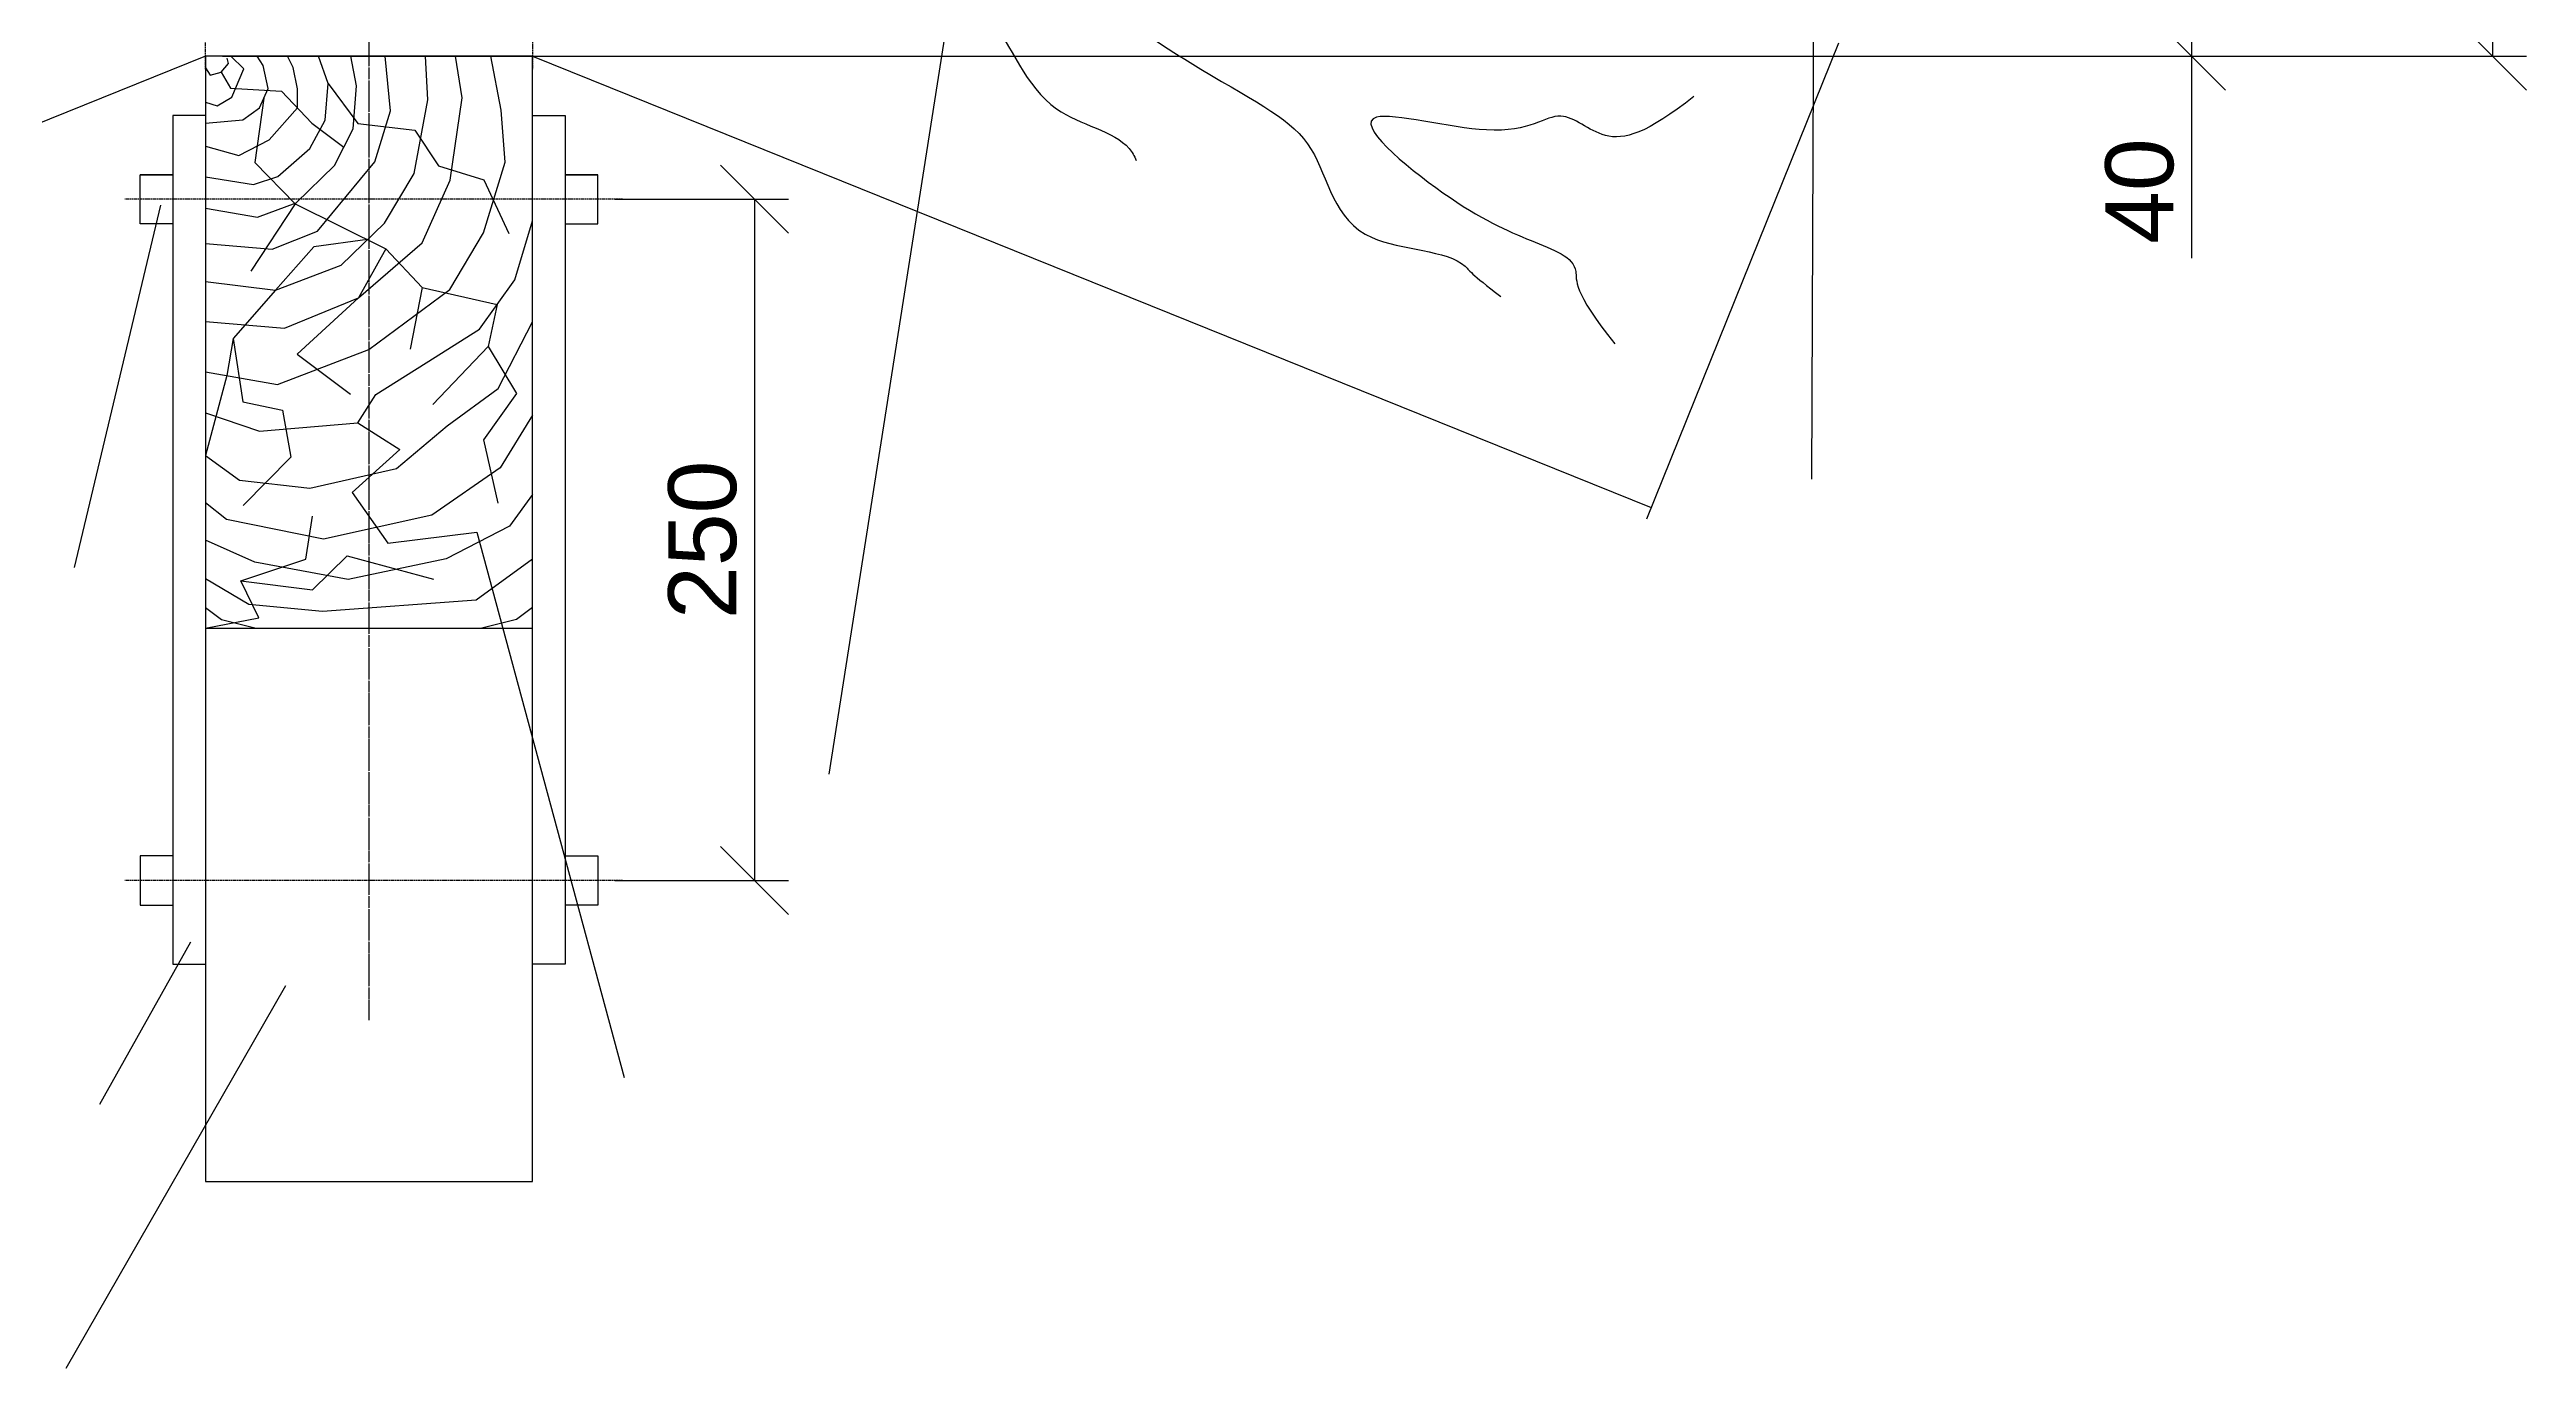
# Model space of a CAD drawing. Header units: millimetres. Extents: x -229914 to 856942, y -268655 to 87212.
# Drawn here: x 366815 to 375922, y -69844 to -64992 of the extents above; entities that cross this region are included whole.
import ezdxf

# ---------------------------------------------------------------- set-up
doc = ezdxf.new("R2010")
doc.units = ezdxf.units.MM
doc.linetypes.add('DASHDOT_axis', pattern=[24, 20, -1.5, 1, -1.5])
doc.linetypes.add('DASHED', pattern=[7, 5, -2, 0])
doc.styles.add('Аннотативный', font='arial.ttf')
doc.dimstyles.new('Копия Аннотативный', dxfattribs={"dimscale": 0, "dimtxt": 2.5, "dimasz": 2.5, "dimexe": 1.25, "dimexo": 0.625, "dimtad": 1, "dimtxsty": 'Аннотативный', "dimblk": 'OBLIQUE', "dimcen": 2.5, "dimadec": 0, "dimazin": 0, "dimtfac": 1, "dimtmove": 0, "dimatfit": 3, "dimldrblk": 'OBLIQUE', "dimfxl": 1, "dimarcsym": 0})

# ---------------------------------------------------------------- blocks, each defined once
blk = doc.blocks.new('_Oblique')
at = {"color": 0, "linetype": 'ByBlock', "lineweight": -2}
blk.add_line((-0.5, -0.5), (0.5, 0.5), dxfattribs=at)
blk = doc.blocks.new('*D54')
at = {"color": 0, "linetype": 'ByBlock', "lineweight": -2, "transparency": 16777216}
for p, q in [((368893.9, -65543), (369531.8, -65543)), ((369406.8, -65543), (369406.8, -68048.9)), ((368893.9, -68048.9), (369531.8, -68048.9))]:
    blk.add_line(p, q, dxfattribs=at)
at = {"layer": 'Defpoints', "color": 0, "linetype": 'ByBlock', "transparency": 16777216}
for p in [(368831.4, -65543), (368831.4, -68048.9), (369406.8, -68048.9)]:
    blk.add_point(p, dxfattribs=at)
at = {"color": 0, "linetype": 'ByBlock', "lineweight": -2, "transparency": 16777216, "xscale": 250, "yscale": 250, "zscale": 250}
for p, rotation in [((369406.8, -65543), 90), ((369406.8, -68048.9), 270)]:
    blk.add_blockref('_Oblique', p, dxfattribs=dict(at, rotation=rotation))
at = {"color": 0, "linetype": 'ByBlock', "lineweight": 25, "transparency": 16777216, "insert": (369216.7, -66795.9), "char_height": 250, "attachment_point": 5, "rotation": 90, "style": 'Аннотативный'}
blk.add_mtext('250', dxfattribs=at)
blk = doc.blocks.new('*D59')
at = {"color": 0, "linetype": 'ByBlock', "lineweight": -2, "transparency": 16777216}
for p, q in [((366097.9, -63572.2), (375922.4, -63572.2)), ((375797.4, -63572.2), (375797.4, -65017)), ((367451.1, -65017), (375922.4, -65017))]:
    blk.add_line(p, q, dxfattribs=at)
at = {"layer": 'Defpoints', "color": 0, "linetype": 'ByBlock', "transparency": 16777216}
for p in [(366035.4, -63572.2), (367388.6, -65017), (375797.4, -65017)]:
    blk.add_point(p, dxfattribs=at)
at = {"color": 0, "linetype": 'ByBlock', "lineweight": -2, "transparency": 16777216, "xscale": 250, "yscale": 250, "zscale": 250}
for p, rotation in [((375797.4, -63572.2), 90), ((375797.4, -65017), 270)]:
    blk.add_blockref('_Oblique', p, dxfattribs=dict(at, rotation=rotation))
at = {"color": 0, "linetype": 'ByBlock', "lineweight": 25, "transparency": 16777216, "insert": (375607.2, -64294.6), "char_height": 250, "attachment_point": 5, "rotation": 90, "style": 'Аннотативный'}
blk.add_mtext('180', dxfattribs=at)
blk = doc.blocks.new('*D62')
at = {"color": 0, "linetype": 'ByBlock', "lineweight": -2, "transparency": 16777216}
for p, q in [((374690.8, -64697.2), (374690.8, -65017)), ((374753.3, -64697.2), (374815.8, -64697.2)), ((374690.8, -65017), (374690.8, -65759.3)), ((374753.3, -65017), (374815.8, -65017))]:
    blk.add_line(p, q, dxfattribs=at)
at = {"layer": 'Defpoints', "color": 0, "linetype": 'ByBlock', "transparency": 16777216}
for p in [(374690.8, -64697.2), (374690.8, -65017), (374690.8, -65017)]:
    blk.add_point(p, dxfattribs=at)
at = {"color": 0, "linetype": 'ByBlock', "lineweight": -2, "transparency": 16777216, "xscale": 250, "yscale": 250, "zscale": 250}
for p, rotation in [((374690.8, -64697.2), 90), ((374690.8, -65017), 270)]:
    blk.add_blockref('_Oblique', p, dxfattribs=dict(at, rotation=rotation))
at = {"color": 0, "linetype": 'ByBlock', "lineweight": 25, "transparency": 16777216, "insert": (374500.6, -65513.1), "char_height": 250, "attachment_point": 5, "rotation": 90, "style": 'Аннотативный'}
blk.add_mtext('40', dxfattribs=at)

msp = doc.modelspace()

# ---------------------------------------------------------------- linework, layer by layer
at = {"linetype": 'DASHED', "lineweight": 25}
for p, q in [((367388.58887, -65064.53195), (367388.58887, -64852.20376)), ((368590.89734, -64852.20376), (368590.89734, -65064.53195)), ((368921.53217, -65542.9789), (367091.60095, -65542.9789)), ((368921.53217, -68048.90692), (367091.60095, -68048.90692))]:
    msp.add_line(p, q, dxfattribs=at)
at = {"lineweight": 25}
for p, q in [((367388.58887, -65016.96894), (363275.32273, -66677.41978)), ((368332.31854, -65169.76087), (368308.32922, -65016.96894)), ((368590.89734, -65016.96894), (372704.16347, -66677.41978)), ((367446.75919, -65076.27597), (367480.32351, -65135.04873)), ((367480.32351, -65135.04873), (367668.64417, -65146.16443)), ((367603.01027, -65171.12104), (367569.5662, -65407.88207)), ((367668.64417, -65146.16443), (367779.00487, -65263.6253)), ((367840.07512, -65117.69368), (367948.65782, -65264.80542)), ((367388.58887, -65234.88735), (367268.35802, -65234.88735)), ((367268.35802, -65234.88735), (367268.35802, -68356.99847)), ((367779.00487, -65263.6253), (367897.44517, -65351.39839)), ((367948.65782, -65264.80542), (368158.17236, -65289.4816)), ((368158.17236, -65289.4816), (368245.80232, -65420.82262)), ((368590.89734, -65234.88735), (368711.12819, -65234.88735)), ((368711.12819, -65234.88735), (368711.12819, -68356.99847)), ((367569.5662, -65407.88207), (367718.34154, -65560.01152)), ((368245.80232, -65420.82262), (368412.60147, -65471.17711)), ((368412.60147, -65471.17711), (368504.33787, -65668.76419)), ((367718.34154, -65560.01152), (367555.33257, -65808.14357)), ((367718.34154, -65560.01152), (368051.89784, -65725.26263)), ((368526.19858, -65839.72645), (368590.89734, -65622.19511)), ((367786.41877, -65718.11783), (367646.3867, -65877.66146)), ((367984.15324, -65691.70047), (367786.41877, -65718.11783)), ((368051.89784, -65725.26263), (367950.93707, -65905.40796)), ((368051.89784, -65725.26263), (368184.72081, -65867.91589)), ((368395.59666, -66020.69054), (368526.19858, -65839.72645)), ((367646.3867, -65877.66146), (367490.5292, -66055.23558)), ((367950.93707, -65905.40796), (367725.51024, -66113.35822)), ((368184.72081, -65867.91589), (368141.2534, -66094.67216)), ((368184.72081, -65867.91589), (368460.89762, -65930.20849)), ((368460.89762, -65930.20849), (368427.69132, -66084.44873)), ((368200.44878, -66144.44824), (368395.59666, -66020.69054)), ((368465.11804, -66239.60625), (368590.89734, -65994.54544)), ((367490.5292, -66055.23558), (367466.87768, -66191.90761)), ((367490.5292, -66055.23558), (367525.37473, -66288.41657)), ((367725.51024, -66113.35822), (367921.34287, -66260.11704)), ((368427.69132, -66084.44873), (368224.12134, -66297.70078)), ((368427.69132, -66084.44873), (368532.35117, -66257.44645)), ((367466.87768, -66191.90761), (367388.58887, -66485.13807)), ((368015.47973, -66261.42541), (368200.44878, -66144.44824)), ((367525.37473, -66288.41657), (367671.22725, -66319.20627)), ((367949.11888, -66365.07377), (368015.47973, -66261.42541)), ((368276.76844, -66376.83638), (368465.11804, -66239.60625)), ((368532.35117, -66257.44645), (368410.73602, -66428.39733)), ((367388.58887, -66328.97151), (367586.81601, -66395.65875)), ((367586.81601, -66395.65875), (367949.11888, -66365.07377)), ((367671.22725, -66319.20627), (367702.04129, -66491.6287)), ((367949.11888, -66365.07377), (368103.4666, -66463.89488)), ((368090.38108, -66533.6708), (368276.76844, -66376.83638)), ((368590.89734, -66336.81168), (368472.5477, -66531.09023)), ((368103.4666, -66463.89488), (367928.07354, -66621.49344)), ((368410.73602, -66428.39733), (368463.16096, -66661.25254)), ((367388.58887, -66485.13807), (367513.56052, -66576.80032)), ((367702.04129, -66491.6287), (367527.42891, -66670.20901)), ((367772.54105, -66606.20671), (368090.38108, -66533.6708)), ((368472.5477, -66531.09023), (368221.06595, -66704.77168)), ((367465.62656, -66720.87743), (367388.58887, -66659.29568)), ((367513.56052, -66576.80032), (367772.54105, -66606.20671)), ((367928.07354, -66621.49344), (368059.54645, -66808.28436)), ((368590.89734, -66629.3902), (368506.65088, -66746.0945)), ((367822.09868, -66793.37651), (367465.62656, -66720.87743)), ((367757.39076, -66866.74179), (367782.08405, -66708.41856)), ((368221.06595, -66704.77168), (367822.09868, -66793.37651)), ((368506.65088, -66746.0945), (368273.20891, -66865.87559)), ((367569.72921, -66878.48419), (367388.58887, -66797.51155)), ((368059.54645, -66808.28436), (368386.17455, -66767.23147)), ((367518.69003, -66946.93142), (367757.39076, -66866.74179)), ((367913.58237, -66941.52682), (367569.72921, -66878.48419)), ((367782.08405, -66979.82972), (367909.6653, -66854.40491)), ((367909.6653, -66854.40491), (368226.56135, -66940.76305)), ((368273.20891, -66865.87559), (367913.58237, -66941.52682)), ((368383.62073, -67017.17805), (368590.89734, -66865.63166)), ((367388.58887, -66938.70551), (367547.64666, -67032.93868)), ((367584.53837, -67082.63706), (367518.69003, -66946.93142)), ((367518.69003, -66946.93142), (367782.08405, -66979.82972)), ((367818.94394, -67058.15576), (368383.62073, -67017.17805)), ((367388.58887, -67121.00877), (367584.53837, -67082.63706)), ((367547.64666, -67032.93868), (367818.94394, -67058.15576)), ((367388.58887, -67121.00877), (367388.58887, -69156.33039)), ((368590.89734, -69156.33039), (368590.89734, -67121.00877)), ((367268.35802, -68356.99847), (367388.58887, -68356.99847)), ((367268.35802, -68356.99847), (367388.58887, -68356.99847)), ((368711.12819, -68356.99847), (368590.89734, -68356.99847)), ((368711.12819, -68356.99847), (368590.89734, -68356.99847))]:
    msp.add_line(p, q, dxfattribs=at)
at = {"linetype": 'DASHDOT_axis', "lineweight": 25}
msp.add_lwpolyline([(367989.7431, -62874.03959), (367989.7431, -68563.16539)], dxfattribs=at)
at = {"linetype": 'ByBlock', "lineweight": 25}
for points in [[(373302.49458, -64473.23262), (373294.12946, -66573.02256)], [(370164.36859, -64570.31525), (369680.86891, -67658.07159)], [(367223.04806, -65564.61088), (366905.77613, -66897.66152)], [(368386.17455, -66767.23147), (368928.09511, -68773.908)], [(367332.95646, -68276.11153), (366999.15035, -68872.40587)], [(367682.99178, -68436.08136), (366875.56875, -69843.8491)]]:
    msp.add_lwpolyline(points, dxfattribs=at)
at = {"lineweight": 25}
msp.add_lwpolyline([(368590.89734, -67121.00877), (368590.89734, -65016.96894), (367388.58887, -65016.96894), (367388.58887, -67121.00877)], close=True, dxfattribs=at)
for points in [[(367388.58887, -66178.35949), (367653.03507, -66224.12273), (367989.7431, -66095.9914), (368286.90915, -65875.42282), (368410.88231, -65666.38271), (368490.22062, -65407.37109), (368475.27289, -65216.06773), (368437.82234, -65016.96894)], [(367388.58887, -65846.08528), (367646.3867, -65877.66146), (367886.87862, -65785.38532), (368046.56513, -65631.5918), (368156.22942, -65448.96194), (368206.42687, -65177.4403), (368197.04893, -65016.96894)], [(367388.58887, -65705.54453), (367633.53688, -65727.37404), (367800.4431, -65660.51381), (368011.71217, -65405.32989), (368069.44152, -65217.85729), (368049.43668, -65016.96894)], [(367388.58887, -65575.97919), (367580.42743, -65608.56605), (367721.65137, -65556.77467), (367862.87531, -65418.66441), (367932.01504, -65284.13237), (367944.03181, -65125.63677), (367923.58943, -65016.96894)], [(367388.58887, -65461.13977), (367564.87878, -65489.39043), (367654.08033, -65459.0479), (367771.75076, -65356.64168), (367828.68789, -65252.33901), (367840.07512, -65117.69368), (367804.49723, -65016.96894)], [(367388.58887, -65347.80192), (367511.06264, -65382.13803), (367622.58627, -65324.04913), (367726.99148, -65206.6857), (367726.99148, -65136.74187), (367711.5679, -65058.49958), (367689.88278, -65016.96894)], [(367388.58887, -65263.52882), (367526.48589, -65250.54882), (367586.99349, -65206.6857), (367619.02706, -65135.55637), (367601.23067, -65051.38663), (367578.69273, -65016.96894)], [(367388.58887, -65185.98489), (367431.55392, -65199.36073), (367485.57391, -65168.19074), (367529.70301, -65063.27685), (367481.72366, -65016.96894)], [(367388.58887, -65059.91427), (367405.30962, -65087.22532), (367446.75919, -65076.27597), (367472.96297, -65043.42818), (367467.72222, -65023.90981)], [(372687.65359, -66718.31804), (373394.2491, -64967.94077)], [(367388.58887, -65992.78544), (367679.43112, -66017.00324), (367950.93707, -65905.40796), (368185.85674, -65703.38196), (368287.91229, -65472.49508), (368332.31854, -65169.76087)], [(367268.35802, -65633.15203), (367148.12717, -65633.15203), (367148.12717, -65452.80576), (367268.35802, -65452.80576), (367148.12717, -65452.80576)], [(368711.12819, -65633.15203), (368831.35903, -65633.15203), (368831.35903, -65452.80576), (368711.12819, -65452.80576), (368831.35903, -65452.80576)], [(367388.58887, -67044.38113), (367446.85854, -67088.90531), (367574.60863, -67121.00877)], [(368590.89734, -67044.38113), (368532.62767, -67088.90531), (368404.87757, -67121.00877)], [(367268.35802, -67958.73379), (367148.12717, -67958.73379), (367148.12717, -68139.08006), (367268.35802, -68139.08006)], [(368711.12819, -67958.73379), (368831.35903, -67958.73379), (368831.35903, -68139.08006), (368711.12819, -68139.08006)], [(367388.58887, -69156.33039), (368590.89734, -69156.33039)]]:
    msp.add_lwpolyline(points, dxfattribs=at)
for points, knots in [([(371304.96617, -64470.85568), (371272.91329, -64438.56929), (371182.93636, -64360.63938), (370855.10821, -64585.93846), (370390.81428, -64043.52032), (370110.46542, -64359.82383), (369074.11263, -63855.5682), (369930.62496, -64681.25465), (370303.29263, -64810.08724), (370435.38872, -65242.1185), (370754.19023, -65295.83327), (370804.10787, -65383.97322), (370810.04458, -65400.20193)], [7.7216214202, 7.7216214202, 7.7216214202, 7.7216214202, 9.8038090502, 13.5224784332, 23.4647410022, 29.017570257, 35.6919221248, 42.6258424381, 49.9861399776, 56.8417312402, 61.8959482379, 62.9127696942, 62.9127696942, 62.9127696942, 62.9127696942]), ([(372541.86524, -64903.42957), (372509.81236, -64871.14318), (372419.83543, -64793.21327), (372092.00728, -65018.51235), (371747.10131, -64558.1575), (371347.36449, -64792.39772), (370286.39075, -64568.95574), (371147.66703, -65143.94756), (371499.64769, -65297.09246), (371547.76865, -65735.36478), (371991.0893, -65728.40716), (372041.00694, -65816.54711), (372150.79621, -65901.20491)], [7.7216214202, 7.7216214202, 7.7216214202, 7.7216214202, 9.8038090502, 13.5224784332, 23.4647410022, 29.017570257, 35.6919221248, 42.6258424381, 49.9861399776, 56.8417312402, 61.8959482379, 62.9127696942, 62.9127696942, 62.9127696942, 62.9127696942]), ([(372861.3012, -65165.62933), (372687.31113, -65301.36854), (372531.53201, -65349.8096), (372362.78993, -65180.26363), (372214.88237, -65349.00943), (371473.31045, -65148.68219), (371985.58064, -65577.20525), (372262.48842, -65698.25686), (372463.2464, -65770.8879), (372412.49406, -65878.00859), (372570.54817, -66075.24659)], [1.4046953664, 1.4046953664, 1.4046953664, 1.4046953664, 4.7242510519, 7.6921130924, 11.081326929, 13.8956278895, 17.694900555, 21.5115933929, 25.0540351158, 27.0609115824, 27.0609115824, 27.0609115824, 27.0609115824])]:
    msp.add_open_spline(points, degree=3, knots=knots, dxfattribs=at)

# ---------------------------------------------------------------- dimensions: what is measured, and where the dimension line sits
at = {"linetype": 'ByBlock', "lineweight": 25}
for base, p1, p2, text, picture, middle in [((375797.37757, -65016.96894), (366035.43151, -63572.16422), (367388.58887, -65016.96894), '180', '*D59', (375607.23432, -64294.56658)), ((374690.78152, -65016.96894), (374690.78152, -64697.15489), (374690.78152, -65016.96894), '40', '*D62', (374500.63827, -65513.13197)), ((369406.80952, -68048.90692), (368831.35903, -65542.9789), (368831.35903, -68048.90692), '250', '*D54', (369216.66628, -66795.94291))]:
    dim = msp.add_linear_dim(base=base, p1=p1, p2=p2, angle=90, text=text, dimstyle='Копия Аннотативный', dxfattribs=at)
    dim.commit()
    dim.dimension.update_dxf_attribs({"geometry": picture, "text_midpoint": middle})

doc.saveas('drawing.dxf')
